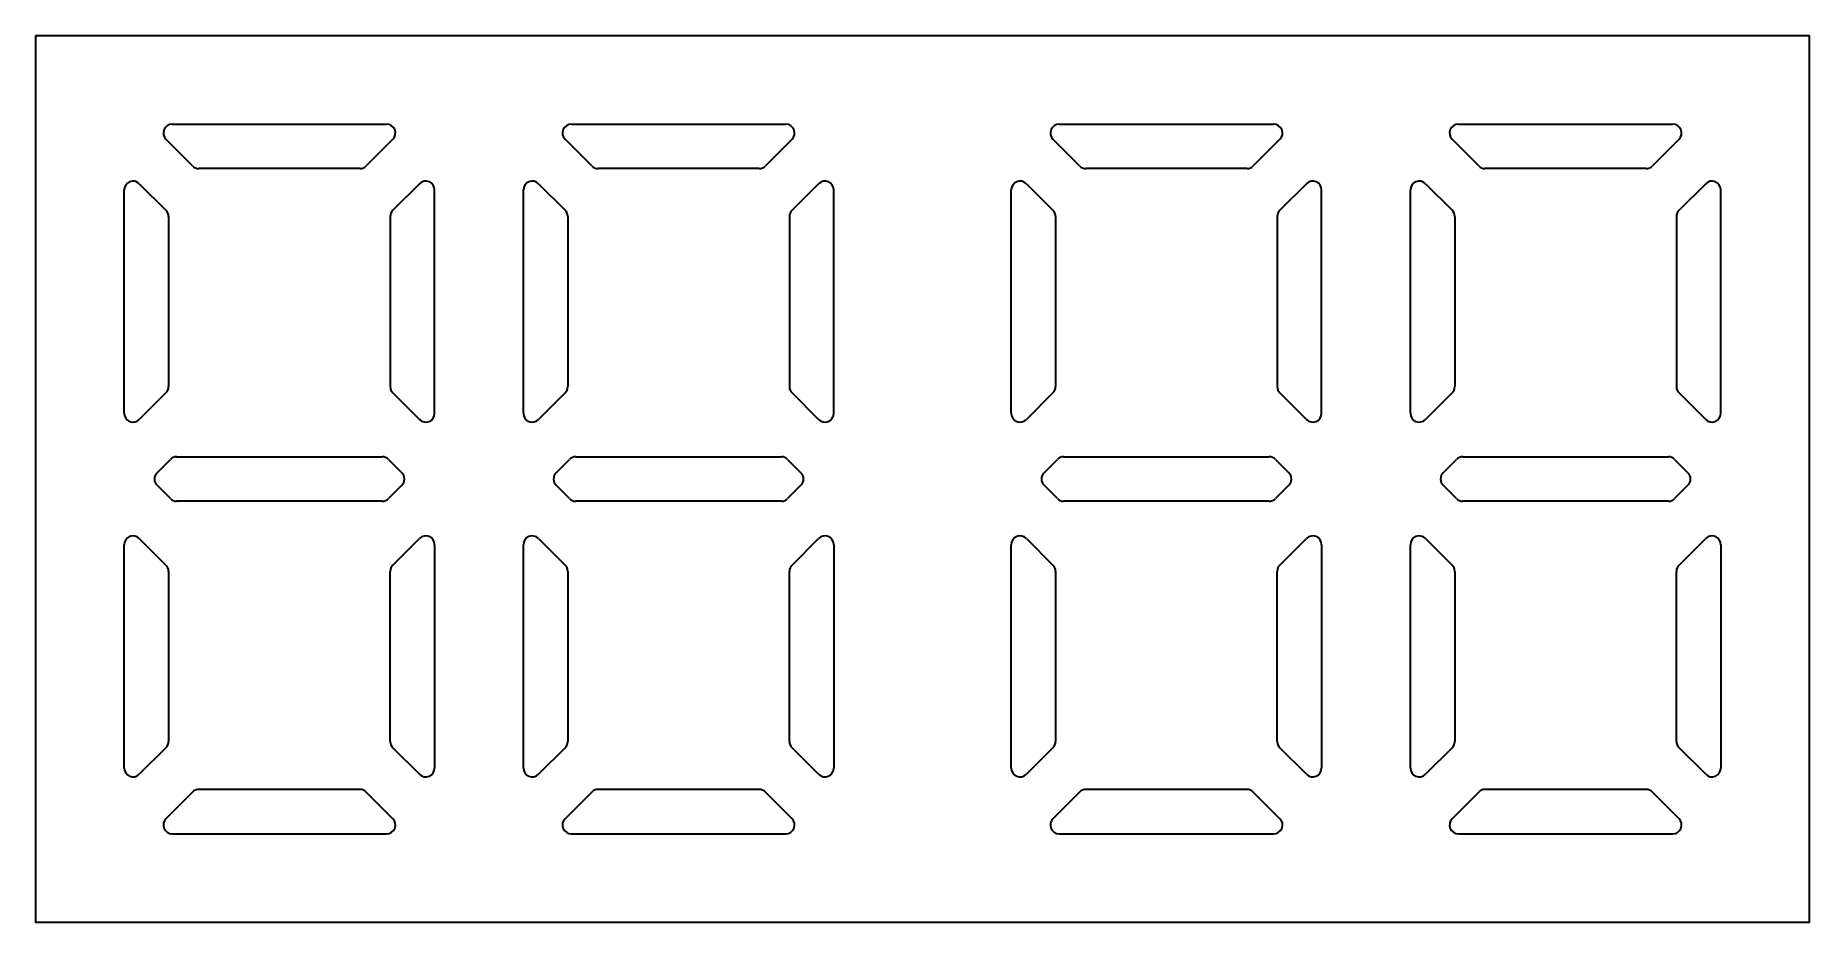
# Model space of a CAD drawing. Extents: x 494 to 694, y 370 to 470.
import ezdxf

# ---------------------------------------------------------------- set-up
doc = ezdxf.new("R2010")
doc.units = 0

msp = doc.modelspace()

# ---------------------------------------------------------------- linework, layer by layer
at = {"color": 7, "lineweight": 35}
for p, q in [((494.5, 470.5), (494.5, 370.5)), ((494.5, 470.5), (694.5, 470.5)), ((694.5, 370.5), (694.5, 470.5)), ((509.914215, 460.5), (534.085815, 460.5)), ((554.914185, 460.5), (579.085815, 460.5)), ((609.914185, 460.5), (634.085815, 460.5)), ((654.914185, 460.5), (679.085815, 460.5)), ((504.5, 427.914215), (504.5, 453.085785)), ((539.5, 427.914215), (539.5, 453.085785)), ((549.5, 427.914215), (549.5, 453.085785)), ((584.5, 427.914215), (584.5, 453.085785)), ((604.5, 427.914215), (604.5, 453.085785)), ((639.5, 427.914215), (639.5, 453.085785)), ((649.5, 427.914215), (649.5, 453.085785)), ((684.5, 427.914215), (684.5, 453.085785)), ((510.414215, 423), (533.585815, 423)), ((555.414185, 423), (578.585815, 423)), ((610.414185, 423), (633.585815, 423)), ((655.414185, 423), (678.585815, 423)), ((533.585815, 418), (510.414215, 418)), ((578.585815, 418), (555.414185, 418)), ((633.585815, 418), (610.414185, 418)), ((678.585815, 418), (655.414185, 418)), ((504.5, 387.914215), (504.5, 413.085785)), ((539.5, 413.085785), (539.5, 387.914215)), ((549.5, 387.914215), (549.5, 413.085785)), ((584.5, 413.085785), (584.5, 387.914215)), ((604.5, 387.914215), (604.5, 413.085785)), ((639.5, 413.085785), (639.5, 387.914215)), ((649.5, 387.914215), (649.5, 413.085785)), ((684.5, 413.085785), (684.5, 387.914215)), ((509.914215, 380.5), (534.085815, 380.5)), ((554.914185, 380.5), (579.085815, 380.5)), ((609.914185, 380.5), (634.085815, 380.5)), ((654.914185, 380.5), (679.085815, 380.5)), ((694.5, 370.5), (494.5, 370.5))]:
    msp.add_line(p, q, dxfattribs=at)
at = {"color": 7, "lineweight": 35, "ltscale": 0.106066}
for p, q in [((512.207092, 455.792908), (509.207092, 458.792908)), ((534.792908, 458.792908), (531.792908, 455.792908)), ((557.207092, 455.792908), (554.207092, 458.792908)), ((579.792908, 458.792908), (576.792908, 455.792908)), ((612.207092, 455.792908), (609.207092, 458.792908)), ((634.792908, 458.792908), (631.792908, 455.792908)), ((657.207092, 455.792908), (654.207092, 458.792908)), ((679.792908, 458.792908), (676.792908, 455.792908)), ((506.207092, 453.792908), (509.207092, 450.792908)), ((537.792908, 453.792908), (534.792908, 450.792908)), ((551.207092, 453.792908), (554.207092, 450.792908)), ((582.792908, 453.792908), (579.792908, 450.792908)), ((606.207092, 453.792908), (609.207092, 450.792908)), ((637.792908, 453.792908), (634.792908, 450.792908)), ((651.207092, 453.792908), (654.207092, 450.792908)), ((682.792908, 453.792908), (679.792908, 450.792908)), ((509.207092, 430.207092), (506.207092, 427.207092)), ((534.792908, 430.207092), (537.792908, 427.207092)), ((554.207092, 430.207092), (551.207092, 427.207092)), ((579.792908, 430.207092), (582.792908, 427.207092)), ((609.207092, 430.207092), (606.207092, 427.207092)), ((634.792908, 430.207092), (637.792908, 427.207092)), ((654.207092, 430.207092), (651.207092, 427.207092)), ((679.792908, 430.207092), (682.792908, 427.207092)), ((506.207092, 413.792908), (509.207092, 410.792908)), ((534.792908, 410.792908), (537.792908, 413.792908)), ((551.207092, 413.792908), (554.207092, 410.792908)), ((579.792908, 410.792908), (582.792908, 413.792908)), ((606.207092, 413.792908), (609.207092, 410.792908)), ((634.792908, 410.792908), (637.792908, 413.792908)), ((651.207092, 413.792908), (654.207092, 410.792908)), ((679.792908, 410.792908), (682.792908, 413.792908)), ((509.207092, 390.207092), (506.207092, 387.207092)), ((537.792908, 387.207092), (534.792908, 390.207092)), ((554.207092, 390.207092), (551.207092, 387.207092)), ((582.792908, 387.207092), (579.792908, 390.207092)), ((609.207092, 390.207092), (606.207092, 387.207092)), ((637.792908, 387.207092), (634.792908, 390.207092)), ((654.207092, 390.207092), (651.207092, 387.207092)), ((682.792908, 387.207092), (679.792908, 390.207092)), ((512.207092, 385.207092), (509.207092, 382.207092)), ((534.792908, 382.207092), (531.792908, 385.207092)), ((557.207092, 385.207092), (554.207092, 382.207092)), ((579.792908, 382.207092), (576.792908, 385.207092)), ((612.207092, 385.207092), (609.207092, 382.207092)), ((634.792908, 382.207092), (631.792908, 385.207092)), ((657.207092, 385.207092), (654.207092, 382.207092)), ((679.792908, 382.207092), (676.792908, 385.207092))]:
    msp.add_line(p, q, dxfattribs=at)
at = {"color": 7, "lineweight": 35, "ltscale": 0.454291}
for p, q in [((531.085815, 455.5), (512.914185, 455.5)), ((576.085815, 455.5), (557.914185, 455.5)), ((631.085815, 455.5), (612.914185, 455.5)), ((676.085815, 455.5), (657.914185, 455.5)), ((531.085815, 385.5), (512.914185, 385.5)), ((576.085815, 385.5), (557.914185, 385.5)), ((631.085815, 385.5), (612.914185, 385.5)), ((676.085815, 385.5), (657.914185, 385.5))]:
    msp.add_line(p, q, dxfattribs=at)
at = {"color": 7, "lineweight": 35, "ltscale": 0.479289}
for p, q in [((509.5, 450.085785), (509.5, 430.914215)), ((534.5, 450.085785), (534.5, 430.914215)), ((554.5, 450.085785), (554.5, 430.914215)), ((579.5, 450.085785), (579.5, 430.914215)), ((609.5, 450.085785), (609.5, 430.914215)), ((634.5, 450.085785), (634.5, 430.914215)), ((654.5, 450.085785), (654.5, 430.914215)), ((679.5, 450.085785), (679.5, 430.914215)), ((509.5, 410.085785), (509.5, 390.914215)), ((534.5, 390.914215), (534.5, 410.085785)), ((554.5, 410.085785), (554.5, 390.914215)), ((579.5, 390.914215), (579.5, 410.085785)), ((609.5, 410.085785), (609.5, 390.914215)), ((634.5, 390.914215), (634.5, 410.085785)), ((654.5, 410.085785), (654.5, 390.914215)), ((679.5, 390.914215), (679.5, 410.085785))]:
    msp.add_line(p, q, dxfattribs=at)
at = {"color": 7, "lineweight": 35, "ltscale": 0.053033}
for p, q in [((508.207092, 421.207092), (509.707092, 422.707092)), ((534.292908, 422.707092), (535.792908, 421.207092)), ((553.207092, 421.207092), (554.707092, 422.707092)), ((579.292908, 422.707092), (580.792908, 421.207092)), ((608.207092, 421.207092), (609.707092, 422.707092)), ((634.292908, 422.707092), (635.792908, 421.207092)), ((653.207092, 421.207092), (654.707092, 422.707092)), ((679.292908, 422.707092), (680.792908, 421.207092)), ((509.707092, 418.292908), (508.207092, 419.792908)), ((535.792908, 419.792908), (534.292908, 418.292908)), ((554.707092, 418.292908), (553.207092, 419.792908)), ((580.792908, 419.792908), (579.292908, 418.292908)), ((609.707092, 418.292908), (608.207092, 419.792908)), ((635.792908, 419.792908), (634.292908, 418.292908)), ((654.707092, 418.292908), (653.207092, 419.792908)), ((680.792908, 419.792908), (679.292908, 418.292908))]:
    msp.add_line(p, q, dxfattribs=at)
at = {"color": 7, "lineweight": 35}
for centre, start, end in [((509.914215, 459.5), 90.000003, 225), ((534.085815, 459.5), 314.999999, 90.000003), ((554.914185, 459.5), 90.000003, 225), ((579.085815, 459.5), 314.999999, 90.000003), ((609.914185, 459.5), 90.000003, 225), ((634.085815, 459.5), 314.999999, 90.000003), ((654.914185, 459.5), 90.000003, 225), ((679.085815, 459.5), 314.999999, 90.000003), ((505.5, 453.085785), 45.000001, 180.000005), ((512.914185, 456.5), 225, 269.999997), ((531.085815, 456.5), 269.999997, 314.999999), ((538.5, 453.085785), 0, 135), ((550.5, 453.085785), 45.000001, 180.000005), ((557.914185, 456.5), 225, 269.999997), ((576.085815, 456.5), 269.999997, 314.999999), ((583.5, 453.085785), 0, 135), ((605.5, 453.085785), 45.000001, 180.000005), ((612.914185, 456.5), 225, 269.999997), ((631.085815, 456.5), 269.999997, 314.999999), ((638.5, 453.085785), 0, 135), ((650.5, 453.085785), 45.000001, 180.000005), ((657.914185, 456.5), 225, 269.999997), ((676.085815, 456.5), 269.999997, 314.999999), ((683.5, 453.085785), 0, 135), ((508.5, 450.085785), 0, 45.000001), ((535.5, 450.085785), 135, 180.000005), ((553.5, 450.085785), 0, 45.000001), ((580.5, 450.085785), 135, 180.000005), ((608.5, 450.085785), 0, 45.000001), ((635.5, 450.085785), 135, 180.000005), ((653.5, 450.085785), 0, 45.000001), ((680.5, 450.085785), 135, 180.000005), ((508.5, 430.914215), 314.999999, 360), ((535.5, 430.914215), 179.999995, 225), ((553.5, 430.914215), 314.999999, 360), ((580.5, 430.914215), 180.000005, 225), ((608.5, 430.914215), 314.999999, 360), ((635.5, 430.914215), 179.999995, 225), ((653.5, 430.914215), 314.999999, 360), ((680.5, 430.914215), 180.000005, 225), ((505.5, 427.914215), 180.000005, 314.999999), ((538.5, 427.914215), 225, 360), ((550.5, 427.914215), 180.000005, 314.999999), ((583.5, 427.914215), 225, 360), ((605.5, 427.914215), 179.999995, 314.999999), ((638.5, 427.914215), 225, 360), ((650.5, 427.914215), 180.000005, 314.999999), ((683.5, 427.914215), 225, 360), ((510.414215, 422), 90.000003, 135), ((533.585815, 422), 45.000001, 90.000003), ((555.414185, 422), 90.000003, 135), ((578.585815, 422), 45.000001, 90.000003), ((610.414185, 422), 90.000003, 135), ((633.585815, 422), 45.000001, 90.000003), ((655.414185, 422), 90.000003, 135), ((678.585815, 422), 45.000001, 90.000003), ((508.914215, 420.5), 135, 225), ((535.085815, 420.5), 314.999999, 45.000001), ((553.914185, 420.5), 135, 225), ((580.085815, 420.5), 314.999999, 45.000001), ((608.914185, 420.5), 135, 225), ((635.085815, 420.5), 314.999999, 45.000001), ((653.914185, 420.5), 135, 225), ((680.085815, 420.5), 314.999999, 45.000001), ((510.414215, 419), 225, 269.999997), ((533.585815, 419), 269.999997, 314.999999), ((555.414185, 419), 225, 269.999997), ((578.585815, 419), 269.999997, 314.999999), ((610.414185, 419), 225, 269.999997), ((633.585815, 419), 269.999997, 314.999999), ((655.414185, 419), 225, 269.999997), ((678.585815, 419), 269.999997, 314.999999), ((505.5, 413.085785), 45.000001, 180.000005), ((538.5, 413.085785), 0, 135), ((550.5, 413.085785), 45.000001, 180.000005), ((583.5, 413.085785), 0, 135), ((605.5, 413.085785), 45.000001, 180.000005), ((638.5, 413.085785), 0, 135), ((650.5, 413.085785), 45.000001, 180.000005), ((683.5, 413.085785), 0, 135), ((508.5, 410.085785), 0, 45.000001), ((535.5, 410.085785), 135, 180.000005), ((553.5, 410.085785), 0, 45.000001), ((580.5, 410.085785), 135, 180.000005), ((608.5, 410.085785), 0, 45.000001), ((635.5, 410.085785), 135, 180.000005), ((653.5, 410.085785), 0, 45.000001), ((680.5, 410.085785), 135, 180.000005), ((508.5, 390.914215), 314.999999, 360), ((535.5, 390.914215), 180.000005, 225), ((553.5, 390.914215), 314.999999, 360), ((580.5, 390.914215), 180.000005, 225), ((608.5, 390.914215), 314.999999, 360), ((635.5, 390.914215), 180.000005, 225), ((653.5, 390.914215), 314.999999, 360), ((680.5, 390.914215), 180.000005, 225), ((505.5, 387.914215), 180.000005, 314.999999), ((538.5, 387.914215), 225, 360), ((550.5, 387.914215), 180.000005, 314.999999), ((583.5, 387.914215), 225, 360), ((605.5, 387.914215), 180.000005, 314.999999), ((638.5, 387.914215), 225, 360), ((650.5, 387.914215), 180.000005, 314.999999), ((683.5, 387.914215), 225, 360), ((512.914185, 384.5), 90.000003, 135), ((531.085815, 384.5), 45.000001, 90.000003), ((557.914185, 384.5), 90.000003, 135), ((576.085815, 384.5), 45.000001, 90.000003), ((612.914185, 384.5), 90.000003, 135), ((631.085815, 384.5), 45.000001, 90.000003), ((657.914185, 384.5), 90.000003, 135), ((676.085815, 384.5), 45.000001, 90.000003), ((509.914215, 381.5), 135, 269.999997), ((534.085815, 381.5), 269.999997, 45.000001), ((554.914185, 381.5), 135, 269.999997), ((579.085815, 381.5), 269.999997, 45.000001), ((609.914185, 381.5), 135, 269.999997), ((634.085815, 381.5), 269.999997, 45.000001), ((654.914185, 381.5), 135, 269.999997), ((679.085815, 381.5), 269.999997, 45.000001)]:
    msp.add_arc(centre, 1, start, end, dxfattribs=at)

doc.saveas('drawing.dxf')
